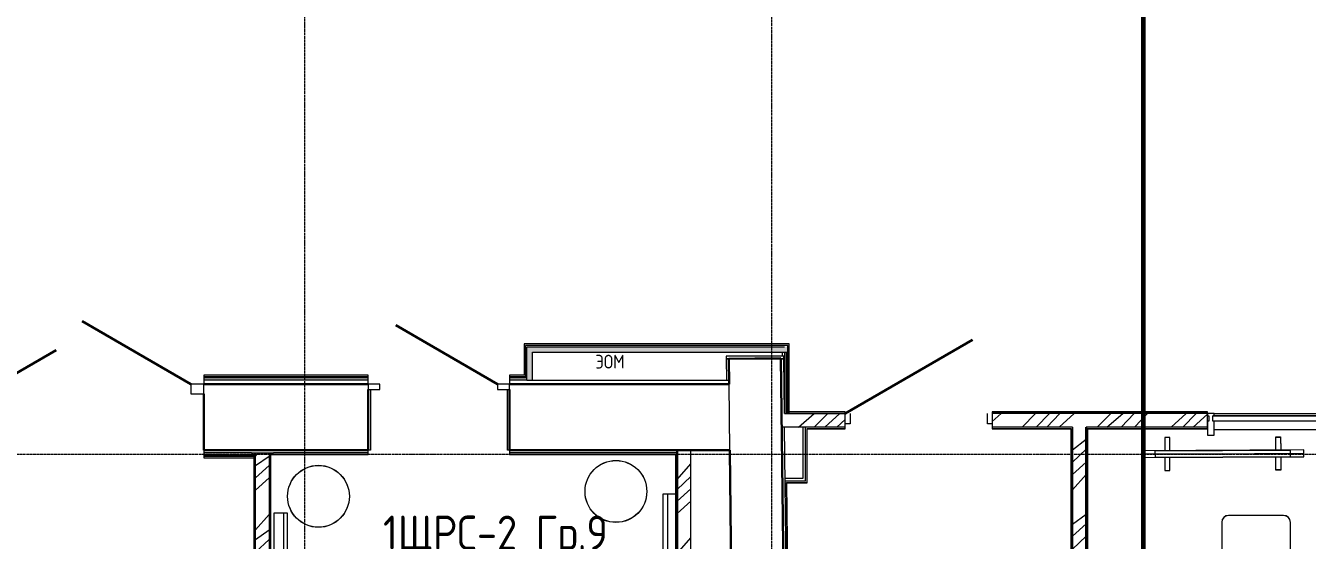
# Model space of a CAD drawing. Header units: millimetres. Extents: x -32 to 417638015, y -35 to 175284279.
# Drawn here: x 416301171 to 416310506, y 175239368 to 175243113 of the extents above; entities that cross this region are included whole.
import ezdxf
from ezdxf import colors
from ezdxf.entities.mleader import LeaderData, LeaderLine
from ezdxf.math import Vec2, Vec3

# ---------------------------------------------------------------- set-up
doc = ezdxf.new("R2010")
doc.units = ezdxf.units.MM
doc.linetypes.add('ADSK_Линия сетки', pattern=[25, 20, -2.5, 0, -2.5])
for name, color, linetype, lineweight in [('_ Окна', 7, 'Continuous', 9), ('_ЭМ_гофра', 5, 'Continuous', 60), ('_ЭМ_ТХобщее_слой', 7, 'Continuous', 30), ('Аннотация', 7, 'Continuous', 18), ('Витраж', 7, 'Continuous', 9), ('Двери', 7, 'Continuous', 9), ('Окна', 7, 'Continuous', 9), ('Оси', 253, 'Continuous', 9), ('Перекрытие', 7, 'Continuous', 18), ('Стены внутренние', 7, 'Continuous', 18), ('Стены несущие', 7, 'Continuous', 30), ('Стены отделка', 7, 'Continuous', 30), ('Стены штриховка', 7, 'Continuous', 9), ('ТХ', 5, 'Continuous', 0), ('ШТРИХОВКА', 252, 'Continuous', 15)]:
    doc.layers.add(name, color=color, linetype=linetype, lineweight=lineweight)
doc.layers.add('_ЭМ_Надписи', color=7, linetype='Continuous')
doc.layers.add('ЭОМ_Лотки рабочие', color=5, linetype='Continuous')
doc.styles.add('GOST Common_5', font='GOST_Common.ttf', dxfattribs={"width": 0.9, "height": 200})
doc.styles.add('ЭОМ', font='isocpeur.ttf', dxfattribs={"width": 0.85, "height": 250})
pattern_1 = [(45, (-31496.66335460375, 188.9018102923583), (-269.4076836320746, 269.4076836320746), []), (45, (-31406.86075460375, 188.9018102923583), (-269.4076836320746, 269.4076836320746), []), (45, (-31317.05815460374, 188.9018102923583), (-269.4076836320746, 269.4076836320746), []), (45, (-31227.25535460375, 188.9018102923583), (-269.4076836320746, 269.4076836320746), [])]
pattern_2 = [(0, (557.2005734382547, 188.9018102923583), (406.4, 101.6), [33.528, -271.272, 33.528, -271.272, -1625.6]), (0, (557.2005734382547, 188.9018102923583), (406.4, 101.6), [-609.6, 33.528, -576.072, 33.528, -271.272, -711.2]), (0, (557.2005734382547, 188.9018102923583), (406.4, 101.6), [-1524, 33.528, -169.672, 33.528, -474.472]), (120, (709.6005734382488, 239.7018102923575), (-291.1881810244989, 301.1527240979959), [33.52799999999996, -271.2719999999997, 33.52799999999996, -271.2719999999997, -1625.599999999999]), (120, (709.6005734382488, 239.7018102923575), (-291.1881810244989, 301.1527240979959), [-609.5999999999995, 33.52799999999996, -576.0719999999994, 33.52799999999996, -271.2719999999997, -711.1999999999995]), (120, (709.6005734382488, 239.7018102923575), (-291.1881810244989, 301.1527240979959), [-1523.999999999999, 33.52799999999996, -169.6719999999999, 33.52799999999996, -474.4719999999997]), (240, (760.4005734382372, 442.9018102923583), (-115.2118189755009, -402.7527240979958), [33.528, -271.272, 33.528, -271.272, -1625.6]), (240, (760.4005734382372, 442.9018102923583), (-115.2118189755009, -402.7527240979958), [-609.6, 33.528, -576.072, 33.528, -271.272, -711.2]), (240, (760.4005734382372, 442.9018102923583), (-115.2118189755009, -402.7527240979958), [-1524, 33.528, -169.672, 33.528, -474.472])]

# ---------------------------------------------------------------- blocks, each defined once
blk = doc.blocks.new('ТХ 1 этаж.')
at = {"layer": 'ТХ', "color": 252, "lineweight": 0, "ltscale": 100, "true_color": 0x939598, "transparency": 33554687}
for points in [[(52162.44408447447, 6955.637342026108), (52161.94876139966, 7050.981699849828), (52125.79949624033, 7050.793900953548), (52126.29481931517, 6955.449543129769)], [(52933.83516829909, 6959.644792621548), (52933.33984522428, 7054.989150445268), (52969.48911038355, 7055.176949341665), (52969.98443345836, 6959.832591517887)], [(52548.23197858315, 6932.97576244385), (51958.88742508602, 6929.914061017218), (51959.01533035655, 6905.293673840351), (53137.70443735027, 6911.417076693615), (53137.44726347792, 6960.920277645346), (51958.75815648417, 6954.796874792082), (51958.88742508602, 6929.914061017218)], [(52057.11251140476, 6930.424349752604), (53137.5824962887, 6936.037494855118)], [(52970.23564308038, 6910.329359580821), (52970.73096615518, 6814.985001757042), (52934.58170099588, 6814.797202860704), (52934.08637792108, 6910.141560684482)], [(52126.55199318752, 6905.946342177573), (52127.04731626235, 6810.601984353794), (52163.19658142165, 6810.789783250133), (52162.70125834685, 6906.134141073911)]]:
    blk.add_lwpolyline(points, dxfattribs=at)
blk.add_lwpolyline([(53039.38505413802, 6910.68859739718), (52057.1401554904, 6905.585741029645), (52056.88296612579, 6955.09192406584), (53039.12786477344, 6960.194780433376)], close=True, dxfattribs=at)
at = {"layer": 'ТХ', "color": 252, "true_color": 0x939598}
for points in [[(48473.10931764724, 6640.732902678719), (48573.10931764724, 6640.732902678719), (48573.10931764724, 6140.732902678719), (48473.10931764724, 6140.732902678719)], [(45736.94127001902, 6501.242801686458), (45636.94127001902, 6501.242801686458), (45636.94127001902, 6001.242801686458), (45736.94127001902, 6001.242801686458)]]:
    blk.add_lwpolyline(points, close=True, dxfattribs=at)
for points in [[(48503.10931764724, 6640.732902678719), (48503.10931764724, 6140.732902678719)], [(45706.94127001902, 6501.242801686458), (45706.94127001902, 6001.242801686458)], [(52990.67886979587, 6484.316413370369), (52590.67886979587, 6484.316413370369)], [(52540.67886979587, 6434.316413370369), (52540.67886979587, 6164.316413370369), (53040.67886979587, 6164.316413370369), (53040.67886979587, 6434.316413370369)]]:
    blk.add_lwpolyline(points, dxfattribs=at)
for centre in [(45961.94130254819, 6623.192448931339), (48128.32307005013, 6658.567079533474)]:
    blk.add_circle(centre, 225, dxfattribs=at)
for centre, start, end in [((52590.67886979587, 6434.316413370369), 90, 180), ((52990.67886979587, 6434.316413370369), 0, 90)]:
    blk.add_arc(centre, 50, start, end, dxfattribs=at)
blk = doc.blocks.new('1 этаж')
at = {"layer": 'Стены внутренние'}
for points in [[(42473.95654233661, 9226.694389377717), (42523.01155895175, 9226.694389377775), (42523.01155895175, 9266.694389377768), (40623.33106693215, 9266.694389377782), (40623.33106693215, 9226.694389377717), (42406.28627322131, 9226.694389377717)], [(40663.33106693215, 9024.110918689683), (40663.33106693215, 9226.694389377717), (40623.33106693215, 9226.694389377717), (40623.33106693215, 9024.110918689683)]]:
    blk.add_hatch(color=8, dxfattribs=at).paths.add_polyline_path(points)
at = {"layer": 'Стены внутренние', "lineweight": 9}
h = blk.add_hatch(dxfattribs=at)
h.set_pattern_fill('FP_12', color=8, style=0, pattern_type=2)
h.set_pattern_definition(pattern_2)
h.paths.add_polyline_path([(42514.01155895172, 8780.912750964784), (42514.01155895172, 9226.694389377775), (42499.01155895175, 9226.694389377775), (42499.08189502609, 8780.912750964784)])
h = blk.add_hatch(dxfattribs=at)
h.set_pattern_fill('FP_12', color=8, style=0, pattern_type=2)
h.set_pattern_definition(pattern_2)
h.paths.add_polyline_path([(39466.20057343831, 9024.110918689683), (39466.20057343831, 9039.110918689661), (38271.20057343831, 9039.110918689661), (38271.20057343831, 9024.110918689683), (39210.1576617753, 9024.110918689683)])
h.paths.add_polyline_path([(32876.64180859271, 9024.110918689683), (36671.20057343828, 9024.110918689683), (36671.20057343828, 9039.110918689734), (32191.20057343828, 9039.110918689734), (32191.20057343828, 9024.110918689683)])
h.paths.add_polyline_path([(40496.20057343828, 9024.110918689683), (40623.33106693215, 9024.110918689683), (40623.33106693215, 9039.110918689661), (40496.20057343828, 9039.110918689661)])
h.paths.add_polyline_path([(13876.09424904492, 9024.110918689763), (14200.20057343825, 9024.110918689763), (14200.20057343825, 9039.1109186898), (10503.20057343831, 9039.1109186898), (10503.20057343831, 9024.110918689763), (11764.92229798407, 9024.110918689763)])
h.paths.add_polyline_path([(15800.20057343831, 9024.110918689763), (22012.31671553198, 9024.110918689763), (22012.31671553198, 9039.1109186898), (15800.20057343831, 9039.1109186898)])
h.paths.add_polyline_path([(8900.486175572878, 9024.110918689763), (8903.200573438255, 9024.110918689763), (8903.200573438255, 9039.1109186898), (8121.287109691795, 9039.1109186898), (8121.287109691795, 9024.110918689763), (8598.164371392748, 9024.110918689763)])
h.paths.add_polyline_path([(25487.53997987969, 9024.110918689763), (26114.73465997889, 9024.110918689763), (26114.73465997889, 9039.1109186898), (23912.31671553195, 9039.1109186898), (23912.31671553195, 9024.110918689763), (25375.99474061813, 9024.110918689763)])
h.paths.add_polyline_path([(30671.20057343828, 9024.110918689763), (30671.20057343828, 9039.110918689734), (28054.73465997892, 9039.110918689734), (28054.73465997892, 9024.110918689763), (30237.67686976661, 9024.110918689763)])
h = blk.add_hatch(dxfattribs=at)
h.set_pattern_fill('ANSI34', color=8, scale=20)
h.set_pattern_definition(pattern_1)
h.paths.add_polyline_path([(42942.20057343825, 8780.912750964828), (42478.41892741737, 8780.912750964828), (42479.52747524111, 8680.91275096481), (42942.20057343825, 8680.91275096481)])
h.paths.add_polyline_path([(44597.20057343831, 4020.958765830193), (44697.20057343834, 4020.958765830193), (44697.20057343834, 8483.90181029179), (44597.20057343831, 8483.90181029179), (44597.20057343831, 4493.132939909465)])
h.paths.add_polyline_path([(45579.70057343837, 8680.91275096474), (45579.70057343837, 8780.912750964828), (44012.20057343825, 8780.912750964828), (44012.20057343825, 8680.91275096481), (44597.20057343831, 8680.91275096474), (44597.20057343831, 8483.90181029179), (44697.20057343834, 8483.901810291787), (44697.20057343834, 8680.91275096474)])
h = blk.add_hatch(dxfattribs=at)
h.set_pattern_fill('ANSI34', color=8, scale=20, style=0)
h.set_pattern_definition(pattern_1)
h.paths.add_polyline_path([(41716.63102128977, 8514.11091868969), (41816.63102128974, 8514.110918689687), (41816.63102128974, 7496.544138378002), (41716.63102128974, 7496.544138378002)])
h = blk.add_hatch(dxfattribs=at)
h.set_pattern_fill('FP_12', color=8, style=0, pattern_type=2)
h.set_pattern_definition(pattern_2)
h.paths.add_polyline_path([(36671.20057343831, 8479.110918689654), (36671.20057343831, 8494.110918689708), (32191.20057343828, 8494.110918689708), (32191.20057343828, 8479.110918689654), (36668.99337989985, 8479.110918689654)])
h.paths.add_polyline_path([(38299.02784304507, 8479.11091868972), (38618.46297366143, 8479.11091868972), (38618.46297366143, 8494.110918689683), (38271.20057343831, 8494.110918689683), (38271.20057343831, 8479.11091868972), (38294.43964817529, 8479.11091868972)])
at = {"layer": 'Стены штриховка'}
h = blk.add_hatch(dxfattribs=at)
h.set_pattern_fill('ANSI34', color=8, scale=20)
h.set_pattern_definition(pattern_1)
h.paths.add_polyline_path([(38747.32864730264, 8483.901810291809), (38647.32864730264, 8483.901810291809), (38647.32864730267, 2667.133406092822), (38747.32864730267, 2667.133406092823)])
at = {"layer": '_ Окна', "color": 8}
for p, q in [((45629.70057343836, 8763.912750964775), (46684.70057343836, 8763.912750964775)), ((46684.70057343836, 8723.912750964775), (45629.70057343836, 8723.912750964775))]:
    blk.add_line(p, q, dxfattribs=at)
at = {"layer": 'Витраж', "color": 8, "lineweight": 18, "extrusion": (0, 0, -1)}
for p, q in [((45629.70057343836, 8780.91275096479), (45579.70057343837, 8780.91275096479)), ((45579.70057343837, 8780.91275096479), (45579.70057343837, 8763.912750964777)), ((45629.70057343836, 8763.912750964777), (45629.70057343836, 8780.91275096479)), ((45579.70057343837, 8763.912750964777), (45589.70057343837, 8763.912750964777)), ((45589.70057343837, 8723.912750964786), (45579.70057343837, 8723.912750964786)), ((45579.70057343837, 8723.912750964786), (45579.70057343837, 8623.91275096481)), ((45589.70057343837, 8763.912750964777), (45589.70057343837, 8723.912750964786)), ((45619.70057343836, 8723.912750964786), (45619.70057343836, 8763.912750964777)), ((45619.70057343836, 8763.912750964777), (45629.70057343836, 8763.912750964777)), ((45629.70057343836, 8723.912750964786), (45619.70057343836, 8723.912750964786)), ((45629.70057343836, 8623.91275096481), (45629.70057343836, 8723.912750964786)), ((45579.70057343837, 8623.91275096481), (45629.70057343836, 8623.91275096481))]:
    blk.add_line(p, q, dxfattribs=at)
at = {"layer": 'Витраж', "color": 8}
for p, q in [((45629.70057343838, 8780.912750964775), (46684.70057343839, 8780.912750964771)), ((45629.70057343838, 8663.912750964775), (46684.70057343839, 8663.912750964771))]:
    blk.add_line(p, q, dxfattribs=at)
at = {"layer": 'Двери', "color": 8, "lineweight": 30}
for p, q in [((38176.20057343825, 8994.11091868968), (37383.78732897549, 9451.610918689681)), ((40409.20057343826, 8994.110918689681), (39667.88282779879, 9422.110918689687)), ((42942.20057343825, 8780.912750965737), (43868.84775548759, 9315.91275096574)), ((36766.20057343825, 8994.11091868968), (37194.88314831154, 9241.61091868968))]:
    blk.add_line(p, q, dxfattribs=at)
at = {"layer": 'Двери', "color": 8}
for p, q in [((38176.20057343825, 8994.11091868968), (38176.20057343825, 8924.110918689683)), ((38271.20057343825, 8994.11091868968), (38176.20057343825, 8994.11091868968)), ((38271.20057343825, 8924.110918689683), (38271.20057343825, 8994.11091868968)), ((39466.20057343826, 8994.110918689685), (39466.20057343826, 8954.110918689688)), ((39553.20057343826, 8994.110918689685), (39466.20057343826, 8994.110918689685)), ((39553.20057343826, 8954.110918689688), (39553.20057343826, 8994.110918689685)), ((40409.20057343826, 8994.110918689681), (40409.20057343826, 8954.110918689681)), ((40496.20057343826, 8994.110918689681), (40409.20057343826, 8994.110918689681)), ((40496.20057343826, 8954.110918689681), (40496.20057343826, 8994.110918689681)), ((38176.20057343825, 8924.110918689683), (38271.20057343825, 8924.110918689683)), ((39466.20057343826, 8954.110918689688), (39553.20057343826, 8954.110918689688)), ((40409.20057343826, 8954.110918689681), (40496.20057343826, 8954.110918689681))]:
    blk.add_line(p, q, dxfattribs=at)
at = {"layer": 'Окна', "color": 8}
blk.add_line((46694.70057343838, 8763.912750964775), (45619.70057343836, 8763.912750964775), dxfattribs=at)
at = {"layer": 'Оси', "color": 8, "linetype": 'ADSK_Линия сетки'}
for p, q in [((39006.76592647669, -4506.780935967637), (39006.76592647674, 22614.06892725811)), ((42406.7659264767, -4162.595295516358), (42406.76592647674, 21955.21979350081)), ((-9557.52796469443, 8483.901810291965), (56672.20057343818, 8483.90181029175))]:
    blk.add_line(p, q, dxfattribs=at)
at = {"layer": 'Перекрытие', "color": 8}
for p, q in [((42483.40827245475, 9226.694389377833), (42483.76567091764, 9198.63332628793)), ((39483.20057343825, 8954.11091868969), (39483.20057343825, 8514.110918689676)), ((40483.20057343825, 8514.110918689668), (40483.20057343825, 8954.110918689683)), ((42977.20057343825, 8780.912750964828), (42977.20057343825, 8705.912750964824)), ((43977.20057343825, 8705.912750964828), (43977.20057343825, 8780.912750964828)), ((42977.20057343825, 8705.912750964824), (42942.20057343825, 8705.912750964824)), ((44012.20057343825, 8705.912750964828), (43977.20057343825, 8705.912750964828)), ((39483.20057343825, 8514.110918689676), (39466.20057343828, 8514.110918689676)), ((40496.20057343825, 8514.110918689668), (40483.20057343825, 8514.110918689668))]:
    blk.add_line(p, q, dxfattribs=at)
at = {"layer": 'Стены несущие', "color": 8}
for p, q in [((42473.95654233659, 9183.456058998392), (42093.97988887213, 9179.24383607574)), ((42093.97988887213, 9179.24383607574), (42096.03217579884, 8994.110918689646)), ((42546.19309529301, 2667.133406092822), (42473.95654233659, 9183.456058998392)), ((38271.20057343825, 8994.110918689646), (39466.20057343828, 8994.110918689646)), ((40496.20057343825, 8994.110918689646), (42096.03217579881, 8994.110918689646)), ((38271.20057343825, 8924.110918689683), (38271.20057343825, 8514.110918689687)), ((39466.20057343828, 8514.110918689687), (39466.20057343828, 8954.11091868969)), ((40496.20057343825, 8954.110918689683), (40496.20057343825, 8514.110918689687)), ((44697.20057343837, 3920.958765830208), (44697.20057343834, 8680.91275096474)), ((38271.20057343825, 8514.110918689687), (39466.20057343828, 8514.110918689687)), ((40496.20057343825, 8514.110918689687), (42101.35320535276, 8514.110918689687)), ((41716.63102128977, 8514.11091868969), (41716.63102128974, 7496.544138377987)), ((42101.35320535273, 8514.110918689687), (42166.16974732306, 2667.133406092822))]:
    blk.add_line(p, q, dxfattribs=at)
at = {"layer": 'Стены отделка', "color": 8, "lineweight": 9}
for p, q in [((42534.01155895172, 9286.694389377753), (40603.33106693212, 9286.694389377753)), ((40603.33106693212, 9286.694389377753), (40603.33106693212, 9059.11091868965)), ((40623.33106693212, 9266.694389377757), (42499.01155895169, 9266.694389377757)), ((40623.33106693212, 9024.110918689676), (40623.33106693212, 9266.694389377757)), ((42534.01155895172, 8792.912750964806), (42534.01155895172, 9286.694389377753)), ((40663.33106693212, 9226.694389377695), (42499.01155895169, 9226.694389377768)), ((40663.33106693215, 9024.110918689676), (40663.33106693215, 9226.694389377768)), ((42494.70063770842, 9198.633326287938), (42073.98552471315, 9198.633326288003)), ((42073.98552471315, 9198.633326288003), (42073.98552471315, 9178.633326287942)), ((42073.98552471315, 9178.633326287942), (42494.70063770842, 9178.633326287942)), ((42093.9865853175, 9178.677412551599), (42073.98820729298, 9178.422704112982)), ((42073.98820729298, 9178.422704112982), (42075.95611535164, 9023.912828092532)), ((42095.95449337614, 9024.167536531215), (42093.9865853175, 9178.677412551599)), ((42494.01578337577, 9178.932120990288), (42474.01740535127, 9178.677412551599)), ((42474.01740535127, 9178.677412551599), (42479.08351700153, 8780.912750964813)), ((42499.08189502603, 8781.16745940343), (42494.01578337577, 9178.932120990288)), ((42494.70063770842, 9178.633326287942), (42494.70063770842, 9198.633326287938)), ((42499.01155895169, 9226.694389377768), (42499.01155895169, 8780.912750964813)), ((38271.20057343825, 9059.11091868965), (38271.20057343825, 8994.110918689646)), ((39466.20057343828, 9059.11091868965), (38271.20057343825, 9059.11091868965)), ((39466.20057343828, 8994.110918689646), (39466.20057343828, 9059.11091868965)), ((40496.20057343825, 9059.11091868965), (40496.20057343825, 8994.110918689646)), ((40603.33106693212, 9059.11091868965), (40496.20057343825, 9059.11091868965)), ((40623.33106693212, 9024.110918689676), (42096.33730813203, 9024.110918689676)), ((42075.95611535164, 9023.912828092532), (42095.95449337614, 9024.167536531215)), ((42096.03217579881, 8994.110918689646), (42096.33730813203, 8994.110918689646)), ((42096.33730813203, 8994.110918689646), (42096.33730813203, 9024.110918689676)), ((42942.20057343825, 8792.912750964806), (42534.01155895172, 8792.912750964806)), ((42942.20057343825, 8668.912750964813), (42942.20057343825, 8792.912750964806)), ((44012.20057343825, 8792.912750964806), (44012.20057343825, 8668.912750964744)), ((45579.70057343837, 8792.91275096474), (44012.20057343825, 8792.912750964806)), ((45579.70057343837, 8668.912750964744), (45579.70057343837, 8792.91275096474)), ((42551.18652257102, 4020.958765830184), (42499.52870408166, 8680.91275096481)), ((42633.52111512213, 8680.91275096481), (42633.52111512213, 8308.760680507308)), ((42653.5211151221, 8288.760680507312), (42653.5211151221, 8680.91275096481)), ((42665.5211151221, 8668.912750964813), (42942.20057343825, 8668.912750964813)), ((42665.5211151221, 8278.760680507283), (42665.5211151221, 8668.912750964813)), ((44012.20057343825, 8668.912750964744), (44585.20057343831, 8668.912750964744)), ((44585.20057343831, 8668.912750964744), (44585.20057343831, 4032.958765830183)), ((44597.20057343831, 8680.91275096474), (44597.20057343831, 4020.958765830186)), ((44709.20057343837, 8668.912750964748), (45579.70057343837, 8668.912750964744)), ((44709.20057343837, 3910.958765830172), (44709.20057343837, 8668.912750964744)), ((38271.20057343825, 8514.110918689687), (38271.20057343825, 8459.110918689646)), ((39466.20057343828, 8482.110918689694), (39466.20057343828, 8514.110918689687)), ((40496.20057343825, 8514.110918689687), (40496.20057343825, 8482.110918689694)), ((41816.63102128974, 7596.544138378031), (41816.63102128968, 8514.11091868969)), ((38271.20057343825, 8459.110918689646), (38606.4629736614, 8459.110918689646)), ((38618.4629736614, 8494.11091868969), (38778.46297366137, 8494.11091868969)), ((38635.32864730264, 8470.110918689625), (38635.32864730264, 2747.133406092804)), ((38647.32864730267, 2667.133406092822), (38647.32864730264, 8494.11091868969)), ((38747.32864730264, 8494.11091868969), (38747.32864730267, 2667.133406092822)), ((38759.32864730264, 2699.133406092815), (38759.32864730264, 8482.110918689694)), ((38759.32864730264, 8482.110918689694), (39466.20057343828, 8482.110918689694)), ((40496.20057343825, 8482.110918689694), (41704.63102128974, 8482.11091868969)), ((41704.63102128974, 8482.11091868969), (41704.63102128974, 7486.544138378023)), ((42633.52111512213, 8308.760680507308), (42503.6541877597, 8308.760680507308)), ((42653.5211151221, 8288.760680507312), (42503.6541877597, 8288.760680507312)), ((42563.05423413648, 4032.958765830183), (42516.00966036762, 8276.760680507316)), ((42516.00966036762, 8276.760680507316), (42663.5211151221, 8276.760680507316))]:
    blk.add_line(p, q, dxfattribs=at)
at = {"layer": 'Стены штриховка', "color": 8}
for p, q in [((42523.01155895169, 9275.694389377772), (40614.33106693215, 9275.694389377772)), ((40614.33106693212, 9048.110918689668), (40614.33106693215, 9275.69438937784)), ((42523.01155895175, 8780.912750964813), (42523.01155895175, 9275.694389377772)), ((42499.01155895169, 9226.694389377833), (42523.01155895169, 9226.694389377768)), ((42514.01155895169, 8780.912750964813), (42514.01155895169, 9226.694389377768)), ((39466.20057343828, 9048.110918689668), (38271.20057343825, 9048.110918689668)), ((39466.20057343828, 9039.110918689654), (38271.20057343825, 9039.110918689654)), ((39466.20057343828, 9024.110918689676), (38271.20057343825, 9024.110918689676)), ((40614.33106693215, 9048.110918689668), (40496.20057343823, 9048.110918689668)), ((40623.33106693209, 9039.110918689654), (40496.20057343823, 9039.110918689654)), ((40623.33106693212, 9024.110918689676), (40496.20057343825, 9024.110918689676)), ((42101.35320535276, 8514.110918689687), (42096.03217579881, 8994.110918689646)), ((42499.01155895169, 8780.912750964813), (42942.20057343825, 8780.912750964813)), ((42534.01155895172, 8780.912750964813), (42534.01155895172, 8792.912750964806)), ((42942.20057343825, 8790.912750964773), (42534.01155895172, 8790.912750964773)), ((45579.70057343837, 8790.912750964773), (44012.20057343825, 8790.912750964773)), ((45582.20057343828, 8780.91275096474), (44012.20057343825, 8780.912750964813)), ((42942.20057343825, 8680.91275096481), (42479.52747524114, 8680.91275096481)), ((42663.5211151221, 8670.912750964777), (42942.20057343825, 8670.912750964777)), ((42663.5211151221, 8276.760680507316), (42663.5211151221, 8670.912750964777)), ((44597.20057343831, 8680.91275096474), (44012.20057343825, 8680.91275096481)), ((44012.20057343825, 8670.912750964777), (44587.20057343828, 8670.912750964777)), ((44587.20057343831, 8670.912750964777), (44587.20057343831, 4030.958765830217)), ((45579.70057343837, 8680.91275096474), (44697.20057343837, 8680.91275096474)), ((44707.20057343831, 8670.912750964777), (45579.70057343837, 8670.912750964777)), ((44707.20057343831, 3908.958765830208), (44707.20057343831, 8670.912750964777)), ((38618.4629736614, 8494.11091868969), (38271.20057343825, 8494.11091868969)), ((38271.20057343823, 8479.110918689712), (38637.32864730264, 8479.110918689712)), ((38271.20057343825, 8470.110918689697), (38635.32864730264, 8470.110918689625)), ((38606.4629736614, 8459.110918689646), (38635.32864730267, 8459.11091868965)), ((38637.32864730264, 8479.110918689712), (38637.32864730261, 2687.133406092817)), ((38757.32864730264, 2697.133406092849), (38757.32864730261, 8484.110918689661)), ((38757.32864730261, 8484.11091868973), (39466.20057343828, 8484.110918689661)), ((39466.20057343828, 8494.11091868969), (38778.46297366137, 8494.11091868969)), ((41716.63102128977, 8494.11091868969), (40496.20057343825, 8494.11091868969)), ((40496.20057343825, 8484.110918689661), (41706.6310212898, 8484.110918689661)), ((41706.6310212898, 8484.110918689661), (41706.63102128968, 7484.544138377987)), ((42561.07628220893, 4030.958765830148), (42513.98736652706, 8278.760680507283)), ((42513.98736652709, 8278.760680507283), (42665.5211151221, 8278.760680507283)), ((42663.5211151221, 8276.760680507316), (42665.5211151221, 8276.760680507316)), ((42665.5211151221, 8276.760680507316), (42665.5211151221, 8278.760680507283))]:
    blk.add_line(p, q, dxfattribs=at)
at = {"layer": 'ЭОМ_Лотки рабочие'}
blk.add_blockref('ТХ 1 этаж.', (-6856.491728035588, 1554.379405807718), dxfattribs=at)
at = {"layer": 'Аннотация', "color": 8, "style": 'GOST Common_5', "width": 0.9}
blk.add_text('ЭОМ', height=100, dxfattribs=at).set_placement((41122.41458870436, 9107.812294077896))
blk = doc.blocks.new('_ЭМ_ТХ2_1этаж')
at = {"layer": 'ТХ', "color": 252, "lineweight": 0, "ltscale": 100, "true_color": 0x939598, "transparency": 33554687}
for points in [[(163310.3349639977, -62237.8739269351), (163309.8396409229, -62142.52956911133), (163273.6903757636, -62142.71736800765), (163274.1856988384, -62238.06172583141)], [(164081.7260478223, -62233.86647633965), (164081.2307247475, -62138.5221185159), (164117.3799899068, -62138.33431961953), (164117.8753129816, -62233.67867744331)], [(163696.1228581064, -62260.53550651736), (163106.7783046093, -62263.597207944), (163106.9062098798, -62288.21759512084), (164285.5953168735, -62282.09419226758), (164285.3381430012, -62232.59099131582), (163106.6490360074, -62238.7143941691), (163106.7783046093, -62263.597207944)], [(163205.003390928, -62263.08691920861), (164285.4733758119, -62257.47377410609)], [(163274.4428727108, -62287.56492678364), (163274.9381957856, -62382.90928460739), (163311.0874609449, -62382.72148571106), (163310.5921378701, -62287.37712788729)], [(164118.1265226036, -62283.18190938037), (164118.6218456784, -62378.52626720412), (164082.4725805191, -62378.71406610047), (164081.9772574443, -62283.3697082767)]]:
    blk.add_lwpolyline(points, dxfattribs=at)
blk.add_lwpolyline([(164187.2759336613, -62282.82267156402), (163205.0310350136, -62287.92552793154), (163204.773845649, -62238.41934489537), (164187.0187442967, -62233.31648852782)], close=True, dxfattribs=at)
at = {"layer": 'ТХ', "color": 252, "true_color": 0x939598}
for points in [[(159621.0001971705, -62552.77836628247), (159721.0001971705, -62552.77836628247), (159721.0001971705, -63052.77836628247), (159621.0001971705, -63052.77836628247)], [(156884.8321495423, -62692.26846727471), (156784.8321495423, -62692.26846727471), (156784.8321495423, -63192.26846727471), (156884.8321495423, -63192.26846727471)]]:
    blk.add_lwpolyline(points, close=True, dxfattribs=at)
for points in [[(159651.0001971705, -62552.77836628247), (159651.0001971705, -63052.77836628247)], [(156854.8321495423, -62692.26846727471), (156854.8321495423, -63192.26846727471)], [(164138.5697493191, -62709.19485559082), (163738.5697493191, -62709.19485559082)], [(163688.5697493191, -62759.19485559082), (163688.5697493191, -63029.19485559082), (164188.5697493191, -63029.19485559082), (164188.5697493191, -62759.19485559082)]]:
    blk.add_lwpolyline(points, dxfattribs=at)
for centre in [(157109.8321820714, -62570.31882002985), (159276.2139495734, -62534.94418942773)]:
    blk.add_circle(centre, 225, dxfattribs=at)
for centre, start, end in [((163738.5697493191, -62759.19485559082), 90, 180), ((164138.5697493191, -62759.19485559082), 0, 90)]:
    blk.add_arc(centre, 50, start, end, dxfattribs=at)

msp = doc.modelspace()

# ---------------------------------------------------------------- linework, layer by layer
at = {"layer": '_ЭМ_гофра', "linetype": 'ByBlock'}
msp.add_lwpolyline([(416307378.4437426, 175232670.9396499), (416307378.4437426, 175235032.7366051), (416309313.2707364, 175235032.7366051), (416309313.2707364, 175243408.5324271)], dxfattribs=at)

# ---------------------------------------------------------------- block references
at = {"layer": '_ЭМ_ТХобщее_слой', "lineweight": 50}
msp.add_blockref('_ЭМ_ТХ2_1этаж', (416146193.7251987, 175302259.5538031), dxfattribs=at)
at = {"layer": 'ШТРИХОВКА'}
msp.add_blockref('1 этаж', (416264198.1010904, 175231510.6631508), dxfattribs=at)

# ---------------------------------------------------------------- leaders
at = {"layer": '_ЭМ_Надписи', "color": 7, "ltscale": 5}
ml = msp.add_multileader_mtext('Standard', dxfattribs=at)
ml.set_content('{\\fGOST Common|b0|i0|c204|p34;\\W0.9;\\C256;1ЩРС-2\\fISOCPEUR|b0|i0|c204|p34;\\W0.85; Гр.9\\P\\pxql;МФУ\\P\\fGOST Common|b0|i0|c0|p34;\\W0.9;h=\\fGOST Common|b0|i0|c204|p34;0\\fGOST Common|b0|i0|c0|p34;.\\fGOST Common|b0|i0|c204|p34;3м}', color=1, style='ЭОМ')
ml.set_leader_properties()
ml.build(insert=Vec2(0, 0))
ml.multileader.update_dxf_attribs({"text_left_attachment_type": 6, "text_right_attachment_type": 6, "dogleg_length": 0, "arrow_head_size": 200})
ctx = ml.context
ctx.base_point, ctx.char_height, ctx.arrow_head_size, ctx.landing_gap_size, ctx.plane_origin = Vec3(416303773.6823702, 175239248.5804083), 250, 200, 0, Vec3(416284720.8825488, 175250354.403154)
ctx.left_attachment, ctx.right_attachment = 6, 6
notes = []
notes.append((ctx, [(1, (1, 1, 0), (416305379.9323702, 175239248.5804083), (-1, 0), 0, [(0, [(416308946.8206804, 175236582.9490151)], 0, [])])]))
ctx.mtext.insert, ctx.mtext.width, ctx.mtext.defined_height, ctx.mtext.flow_direction = Vec3(416303773.6823702, 175239548.5804083), 2073.809115969734, 3332.490083824349, 5
for ctx, leaders in notes:
    for number, flags, end, landing, length, lines in leaders:
        leader = LeaderData()
        leader.index, (leader.has_last_leader_line, leader.has_dogleg_vector, leader.attachment_direction) = number, flags
        leader.last_leader_point, leader.dogleg_vector, leader.dogleg_length = Vec3(end), Vec3(landing), length
        for number, points, colour, breaks in lines:
            line = LeaderLine()
            line.index, line.vertices, line.color, line.breaks = number, Vec3.list(points), colors.encode_raw_color(colour), breaks
            leader.lines.append(line)
        ctx.leaders.append(leader)

doc.saveas('drawing.dxf')
